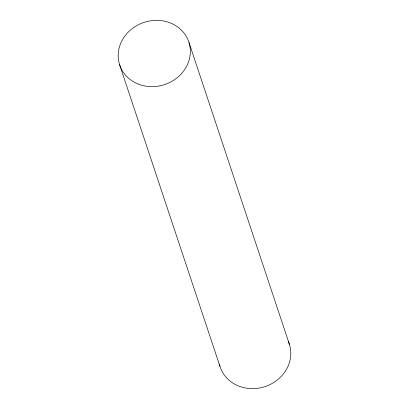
<?xml version="1.0" encoding="UTF-8"?>
<svg xmlns="http://www.w3.org/2000/svg" width="409" height="409" viewBox="0 0 409 409"><rect width="100%" height="100%" fill="white"/><g stroke="black" fill="none" stroke-linecap="round" stroke-linejoin="round"><path stroke-width="0.61" d="M189.014 42.556A36.432 32.771 -18.4 0 1 145.333 86.084A36.432 32.771 -18.4 0 1 128.467 31.887A36.432 32.771 -18.4 0 1 189.014 42.556L289.47 344.536M119.53 64.464L219.986 366.444M288.411 341.668A36.432 32.771 -18.4 0 1 265.114 386.571A36.432 32.771 -18.4 0 1 219.495 364.68"/></g></svg>
